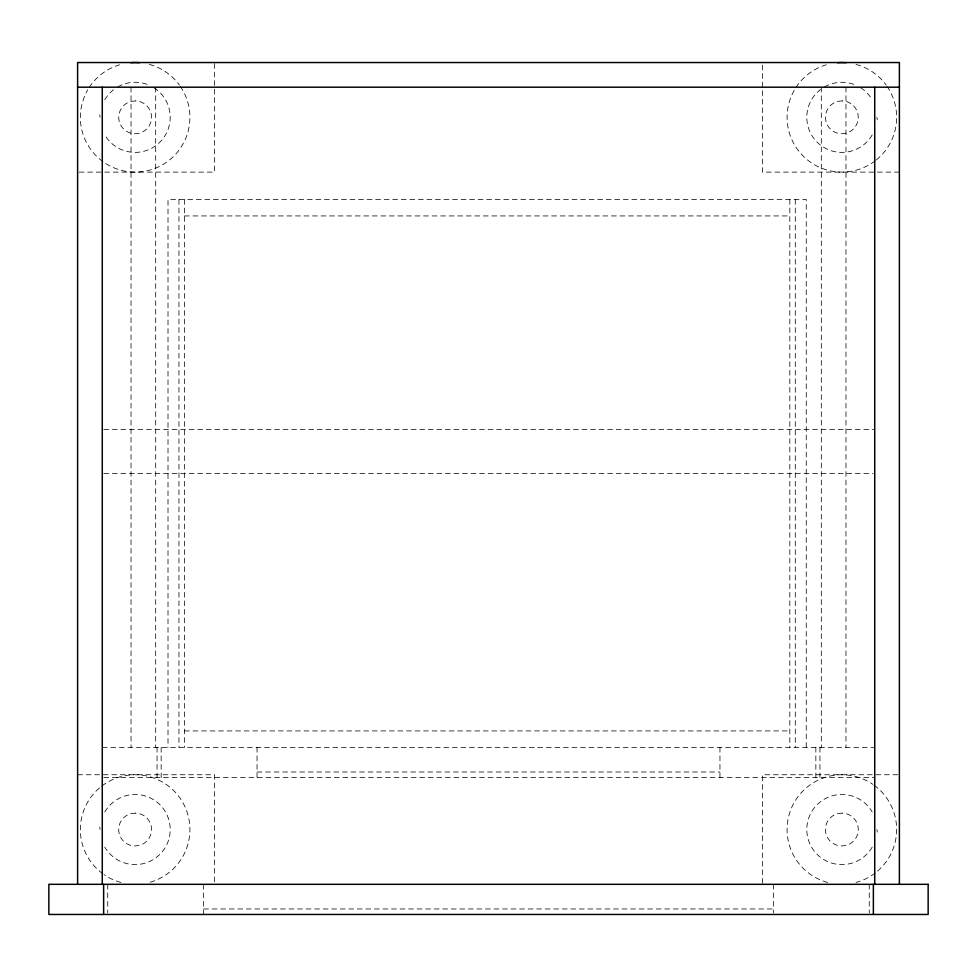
<?xml version="1.0" encoding="UTF-8"?>
<svg xmlns="http://www.w3.org/2000/svg" width="977" height="977" viewBox="0 0 977 977"><rect width="100%" height="100%" fill="white"/><g stroke="black" fill="none" stroke-linecap="round" stroke-linejoin="round"><path stroke-width="0.73" stroke-dasharray="4.88 3.66" d="M79.137 172.111L214.574 172.111L214.574 62.54M899.39 172.111L762.426 172.111L762.426 64.067M184.445 215.941L789.819 215.941M103.794 429.611L874.733 429.611M103.794 473.43L873.206 473.43M184.445 730.918L789.819 730.918M102.267 747.356L874.733 747.356M257.036 772.013L719.964 772.013M77.61 774.749L214.574 774.749L214.574 882.805M897.863 774.749L762.426 774.749L762.426 884.319M103.782 777.497L874.733 777.497M203.619 908.976L773.381 908.976M876.919 117.325L877.261 119.89M876.919 829.534L877.261 832.086M99.739 114.773L100.081 117.325M99.739 826.982L100.081 829.534M869.261 884.319L869.261 912.945M845.972 87.197L845.972 747.356M821.315 87.197L821.315 747.356M819.947 747.356L819.947 777.497M815.844 747.356L815.844 777.497M806.257 747.356L806.257 199.503L168.007 199.503L168.007 747.356M795.29 199.503L795.29 747.356M789.819 199.503L789.819 747.356M773.381 884.319L773.381 912.945M719.964 747.356L719.964 777.497M257.036 747.356L257.036 777.497M203.619 884.319L203.619 914.46M184.445 199.503L184.445 747.356M178.962 199.503L178.962 747.356M161.156 747.356L161.156 777.497M157.053 747.356L157.053 777.497M155.685 87.197L155.685 747.356M131.028 87.197L131.028 747.356M107.739 884.319L107.739 912.945M887.018 86.318A54.785 54.785 0 0 1 876.345 159.898M875.209 160.79A54.785 54.785 0 0 1 794.423 89.933M795.913 87.503A54.785 54.785 0 0 1 826.31 64.8M856.047 64.409A54.785 54.785 0 0 1 886.188 85.133M872.217 134.863A35.05 35.05 0 0 1 818.75 143.692A35.05 35.05 0 0 1 820.521 89.518M824.332 86.977A35.05 35.05 0 0 1 856.682 85.561M860.688 87.759A35.05 35.05 0 0 1 872.217 99.801M180.293 86.318A54.785 54.785 0 0 1 104.112 162.487M102.939 161.657A54.785 54.785 0 0 1 87.686 89.933M89.176 87.503A54.785 54.785 0 0 1 119.585 64.8M149.31 64.409A54.785 54.785 0 0 1 179.463 85.133M153.963 87.759A35.05 35.05 0 0 1 159.385 142.654A35.05 35.05 0 0 1 104.783 134.863M104.783 99.801A35.05 35.05 0 0 1 113.796 89.518M117.606 86.977A35.05 35.05 0 0 1 149.957 85.561M101.791 786.07A54.785 54.785 0 0 1 184.274 805.304A54.785 54.785 0 0 1 149.31 882.451M120.953 882.451A54.785 54.785 0 0 1 104.112 874.696M102.939 873.865A54.785 54.785 0 0 1 100.655 786.961M104.783 812.009A35.05 35.05 0 0 1 157.676 802.679A35.05 35.05 0 0 1 157.676 856.389A35.05 35.05 0 0 1 104.783 847.059M874.061 785.215A54.785 54.785 0 0 1 876.345 872.107M875.209 872.998A54.785 54.785 0 0 1 856.047 882.451M827.69 882.451A54.785 54.785 0 0 1 792.103 806.611A54.785 54.785 0 0 1 872.888 784.384M872.217 847.059A35.05 35.05 0 0 1 819.324 856.389A35.05 35.05 0 0 1 819.324 802.679A35.05 35.05 0 0 1 872.217 812.009M135.534 100.9L131.26 101.364A16.438 16.438 0 0 0 134.741 133.764L139.003 133.299A16.438 16.438 0 0 0 135.534 100.9M842.259 100.9L837.997 101.364A16.438 16.438 0 0 0 841.466 133.764L845.74 133.299A16.438 16.438 0 0 0 842.259 100.9M135.534 813.108L131.26 813.56A16.438 16.438 0 0 0 134.741 845.972L139.003 845.508A16.438 16.438 0 0 0 135.534 813.108M842.259 813.108L837.997 813.56A16.438 16.438 0 0 0 841.466 845.972L845.74 845.508A16.438 16.438 0 0 0 842.259 813.108"/><path stroke-width="1.47" d="M77.61 87.197L899.39 87.197M899.39 884.319L899.39 62.54L77.61 62.54L77.61 884.319M874.733 87.197L874.733 884.319M873.365 884.319L873.365 914.46M103.635 884.319L103.635 914.46M102.267 87.197L102.267 884.319M837.582 62.711A54.785 54.785 0 0 1 846.143 62.711M130.857 62.711A54.785 54.785 0 0 1 139.418 62.711M928.15 884.319L48.85 884.319L48.85 914.46L928.15 914.46L928.15 884.319"/></g></svg>
